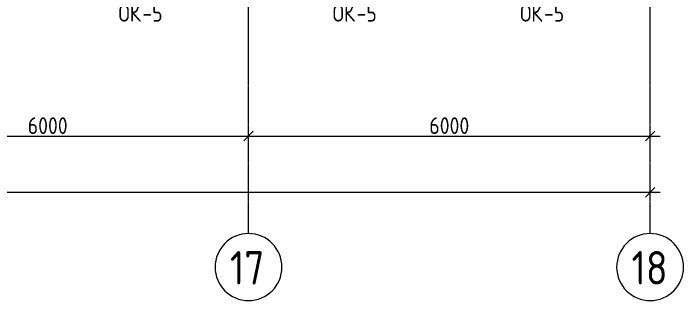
# Model space of a CAD drawing. Header units: millimetres. Extents: x -56773 to 221258, y -262288 to 26541.
# Drawn here: x 52097 to 62109, y -262288 to -258000 of the extents above; entities that cross this region are included whole.
import ezdxf

# ---------------------------------------------------------------- set-up
doc = ezdxf.new("R2010")
doc.units = ezdxf.units.MM
doc.linetypes.add('ADSK_Линия сетки', pattern=[25, 20, -2.5, 0, -2.5])
for name, color, linetype, lineweight in [('Марки окон', 7, 'Continuous', 20), ('Оси', 7, 'Continuous', 9), ('Размеры', 7, 'Continuous', 9)]:
    doc.layers.add(name, color=color, linetype=linetype, lineweight=lineweight)
doc.styles.add('GOST Common', font='', dxfattribs={"width": 0.9, "height": 500})
doc.styles.add('GOST Common_2', font='', dxfattribs={"width": 0.9, "height": 250})
doc.styles.get('GOST Common').set_extended_font_data('GOST Common')
doc.styles.get('GOST Common_2').set_extended_font_data('GOST Common')
doc.dimstyles.new('ADSK_Основной_2_5_мм', dxfattribs={"dimscale": 304.8, "dimtxt": 251.428749, "dimasz": 0.463911, "dimexe": 0.492126, "dimexo": 0.984252, "dimgap": 0.098425, "dimtad": 1, "dimrnd": 0.01, "dimdsep": 46, "dimtxsty": 'GOST Common_2', "dimblk1": 'OBLIQUE', "dimblk2": 'OBLIQUE', "dimsah": 1, "dimcen": 0.09, "dimdle": 0.492126, "dimazin": 2, "dimtfac": 1, "dimtdec": 4, "dimtix": 1, "dimtmove": 0, "dimatfit": 3, "dimfxl": 1, "dimtvp": 1, "dimtolj": 1, "dimtzin": 0, "dimlwd": 20, "dimlwe": 20, "dimarcsym": 2})

# ---------------------------------------------------------------- blocks, each defined once
blk = doc.blocks.new('Ось сетки - Круг_Ø10 мм-8259-Маркировочный 5-й')
at = {"layer": 'Оси', "color": 253, "lineweight": 20, "true_color": 0xaaaaaa}
for start, end in [(360, 180), (180, 360)]:
    blk.add_arc((0, 0), 5, start, end, dxfattribs=at)
blk = doc.blocks.new('_Oblique')
at = {"color": 0, "linetype": 'ByBlock', "lineweight": -2}
blk.add_line((-0.5, -0.5), (0.5, 0.5), dxfattribs=at)
blk = doc.blocks.new('*D6899')
at = {"layer": 'Defpoints', "color": 0, "lineweight": 25, "transparency": 16777216}
for p in [(49609, -259731), (55609, -259731), (55609, -259831)]:
    blk.add_point(p, dxfattribs=at)
at = {"layer": 'Размеры', "color": 0, "lineweight": 20, "transparency": 16777216}
for p, q in [((49459, -259831), (55759, -259831)), ((49609, -260031), (49609, -259981)), ((55609, -260031), (55609, -259981))]:
    blk.add_line(p, q, dxfattribs=at)
at = {"layer": 'Размеры', "color": 0, "lineweight": 20, "transparency": 16777216, "xscale": 141.4, "yscale": 141.4, "zscale": 141.4, "rotation": 180}
blk.add_blockref('_Oblique', (49609, -259831), dxfattribs=at)
at = {"layer": 'Размеры', "color": 0, "lineweight": 20, "transparency": 16777216, "xscale": 141.4, "yscale": 141.4, "zscale": 141.4}
blk.add_blockref('_Oblique', (55609, -259831), dxfattribs=at)
at = {"layer": 'Размеры', "color": 0, "lineweight": 9, "transparency": 16777216, "insert": (52609, -259676), "char_height": 250, "width": 756.84, "attachment_point": 5, "style": 'GOST Common_2'}
blk.add_mtext('\\A1;6000', dxfattribs=at)
blk = doc.blocks.new('*D6900')
at = {"layer": 'Defpoints', "color": 0, "lineweight": 25, "transparency": 16777216}
for p in [(55609, -259731), (61609, -259731), (61609, -259831)]:
    blk.add_point(p, dxfattribs=at)
at = {"layer": 'Размеры', "color": 0, "lineweight": 20, "transparency": 16777216}
for p, q in [((55459, -259831), (61759, -259831)), ((55609, -260031), (55609, -259981)), ((61609, -260031), (61609, -259981))]:
    blk.add_line(p, q, dxfattribs=at)
at = {"layer": 'Размеры', "color": 0, "lineweight": 20, "transparency": 16777216, "xscale": 141.4, "yscale": 141.4, "zscale": 141.4, "rotation": 180}
blk.add_blockref('_Oblique', (55609, -259831), dxfattribs=at)
at = {"layer": 'Размеры', "color": 0, "lineweight": 20, "transparency": 16777216, "xscale": 141.4, "yscale": 141.4, "zscale": 141.4}
blk.add_blockref('_Oblique', (61609, -259831), dxfattribs=at)
at = {"layer": 'Размеры', "color": 0, "lineweight": 9, "transparency": 16777216, "insert": (58609, -259676), "char_height": 250, "width": 756.84, "attachment_point": 5, "style": 'GOST Common_2'}
blk.add_mtext('\\A1;6000', dxfattribs=at)
blk = doc.blocks.new('*D6908')
at = {"layer": 'Defpoints', "color": 0, "lineweight": 25, "transparency": 16777216}
for p in [(-19591, -260571), (61609, -260571), (61609, -260671)]:
    blk.add_point(p, dxfattribs=at)
at = {"layer": 'Размеры', "color": 0, "lineweight": 20, "transparency": 16777216}
for p, q in [((-19741, -260671), (61759, -260671)), ((-19591, -260871), (-19591, -260821)), ((61609, -260871), (61609, -260821))]:
    blk.add_line(p, q, dxfattribs=at)
at = {"layer": 'Размеры', "color": 0, "lineweight": 20, "transparency": 16777216, "xscale": 141.4, "yscale": 141.4, "zscale": 141.4, "rotation": 180}
blk.add_blockref('_Oblique', (-19591, -260671), dxfattribs=at)
at = {"layer": 'Размеры', "color": 0, "lineweight": 20, "transparency": 16777216, "xscale": 141.4, "yscale": 141.4, "zscale": 141.4}
blk.add_blockref('_Oblique', (61609, -260671), dxfattribs=at)
at = {"layer": 'Размеры', "color": 0, "lineweight": 9, "transparency": 16777216, "insert": (21009, -260516), "char_height": 250, "width": 889.8, "attachment_point": 5, "style": 'GOST Common_2'}
blk.add_mtext('\\A1;81200', dxfattribs=at)

msp = doc.modelspace()

# ---------------------------------------------------------------- linework, layer by layer
at = {"layer": 'Оси', "color": 253, "linetype": 'ADSK_Линия сетки', "lineweight": 5, "true_color": 0xaaaaaa}
for p, q in [((55609.3615, -261287.5872), (55609.3615, -240286.2598)), ((61609.3615, -261287.5872), (61609.3615, -240286.2598))]:
    msp.add_line(p, q, dxfattribs=at)

# ---------------------------------------------------------------- block references
at = {"layer": 'Оси', "color": 253, "lineweight": 20, "true_color": 0xaaaaaa, "xscale": 99.99999999999993, "yscale": 99.99999999999993, "zscale": 99.99999999999993}
for p in [(55609.3615, -261787.5872), (61609.3615, -261787.5872)]:
    msp.add_blockref('Ось сетки - Круг_Ø10 мм-8259-Маркировочный 5-й', p, dxfattribs=at)

# ---------------------------------------------------------------- texts
at = {"layer": 'Марки окон', "lineweight": 5, "char_height": 250, "attachment_point": 1, "style": 'GOST Common_2'}
for s, insert, width in [('ОК', (53666.4541, -257872.2172), 432.91125), ('-5', (54023.6416, -257872.2172), 389.620125), ('ОК', (56866.4541, -257872.2172), 432.91125), ('-5', (57223.6416, -257872.2172), 389.620125), ('ОК', (59666.4541, -257872.2172), 432.91125), ('-5', (60023.6416, -257872.2172), 389.620125)]:
    msp.add_mtext(s, dxfattribs=dict(at, insert=insert, width=width))
at = {"layer": 'Оси', "color": 253, "true_color": 0xaaaaaa, "char_height": 500, "width": 671.012437, "attachment_point": 1, "style": 'GOST Common'}
for s, insert in [('17', (55331.7808, -261547.7205)), ('18', (61331.7808, -261547.7205))]:
    msp.add_mtext(s, dxfattribs=dict(at, insert=insert))

# ---------------------------------------------------------------- dimensions: what is measured, and where the dimension line sits
at = {"layer": 'Размеры', "lineweight": 9}
for base, p1, p2, override, picture, middle in [((55609.3615, -259830.9593), (49609.3615, -259730.9744), (55609.3615, -259730.9744), {"dimpost": '<>', "dimfxl": 6000}, '*D6899', (52609.3615, -259675.9593)), ((61609.3615, -259830.9593), (55609.3615, -259730.9744), (61609.3615, -259730.9744), {"dimpost": '<>', "dimfxl": 6000}, '*D6900', (58609.3615, -259675.9593)), ((61609.3615, -260670.9593), (-19590.6385, -260570.9744), (61609.3615, -260570.9744), {"dimpost": '<>', "dimfxl": 81200}, '*D6908', (21009.3615, -260515.9593))]:
    dim = msp.add_linear_dim(base=base, p1=p1, p2=p2, dimstyle='ADSK_Основной_2_5_мм', override=override, dxfattribs=at)
    dim.commit()
    dim.dimension.update_dxf_attribs({"geometry": picture, "text_midpoint": middle})

doc.saveas('drawing.dxf')
